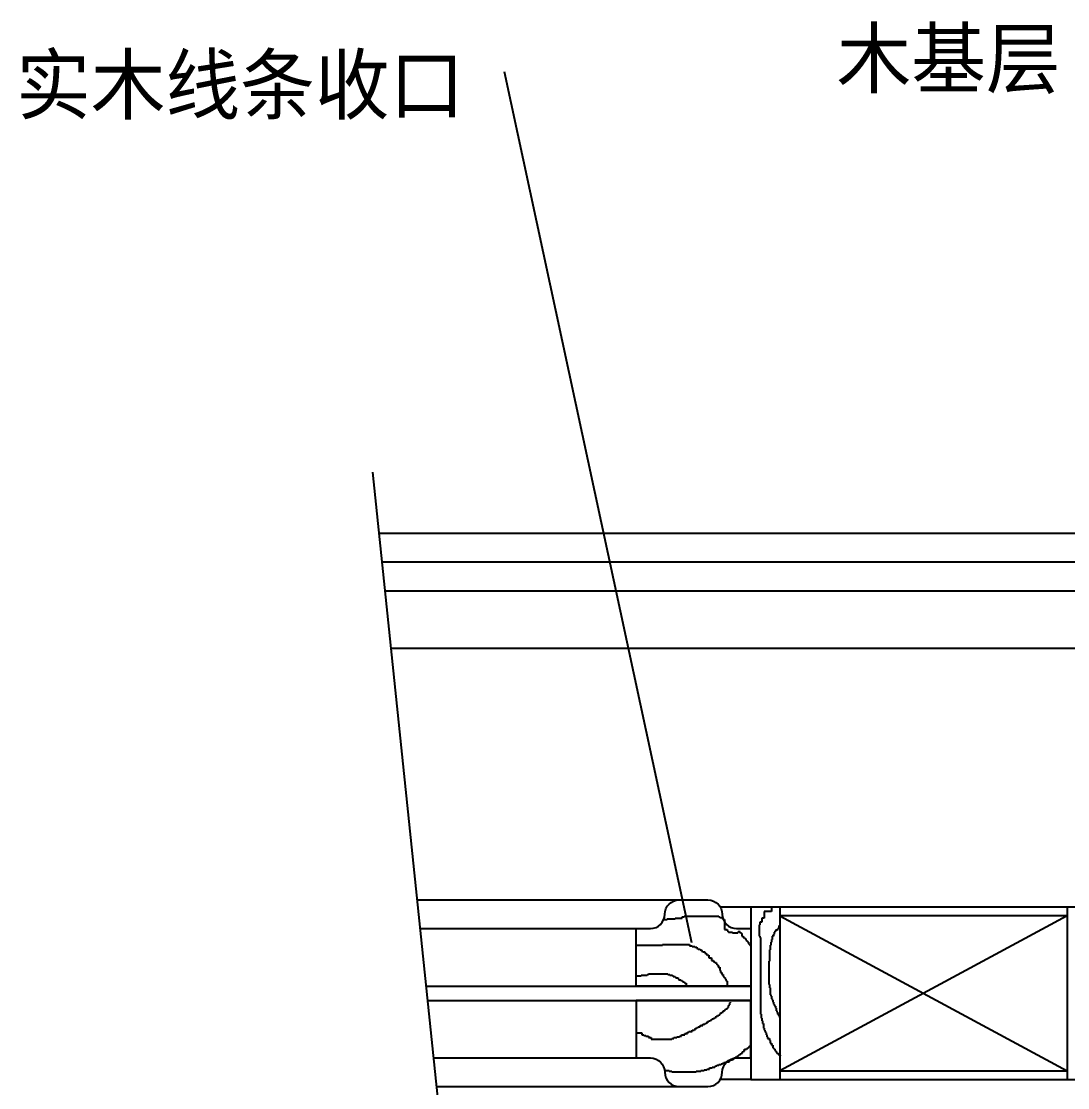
# Model space of a CAD drawing. Header units: metres. Extents: x 101 to 5257, y 290 to 7027.
# Drawn here: x 307 to 1399, y 1680 to 2794 of the extents above; entities that cross this region are included whole.
import ezdxf

# ---------------------------------------------------------------- set-up
doc = ezdxf.new("R2010")
doc.units = ezdxf.units.M
for name, color, linetype in [('3', 3, 'Continuous'), ('4', 4, 'Continuous'), ('7', 7, 'Continuous'), ('DIM', 3, 'Continuous'), ('TEXT', 3, 'Continuous')]:
    doc.layers.add(name, color=color, linetype=linetype)
doc.dimstyles.get("Standard").update_dxf_attribs({"dimtxt": 2.5, "dimasz": 2.5, "dimexe": 1.25, "dimexo": 0.625, "dimtad": 1, "dimcen": 2.5, "dimazin": 3, "dimtfac": 1, "dimtmove": 0, "dimatfit": 3})

msp = doc.modelspace()

# ---------------------------------------------------------------- linework, layer by layer
at = {"layer": '3'}
for p, q in [((673.24, 2322.95), (787.38, 1225.27)), ((4269.53, 2228.95), (683.01, 2228.95)), ((4239.53, 2198.95), (686.13, 2198.95)), ((1082.13, 1864.37), (1082.13, 1857.36)), ((1089.84, 1864.37), (1082.13, 1864.37)), ((1089.84, 1868.58), (1089.84, 1864.37)), ((1098.53, 1859.95), (1398.53, 1697.95)), ((1398.53, 1859.95), (1098.53, 1697.95)), ((977.6, 1855.96), (981.11, 1855.96)), ((977.6, 1855.26), (977.6, 1855.96)), ((981.11, 1856.66), (989.53, 1856.66)), ((981.11, 1855.96), (981.11, 1856.66)), ((989.53, 1857.36), (996.54, 1857.36)), ((989.53, 1856.66), (989.53, 1857.36)), ((996.54, 1858.76), (998.65, 1858.76)), ((996.54, 1857.36), (996.54, 1858.76)), ((998.65, 1859.46), (1035.13, 1859.46)), ((998.65, 1858.76), (998.65, 1859.46)), ((1035.13, 1859.46), (1035.13, 1858.76)), ((1035.13, 1858.76), (1035.83, 1858.76)), ((1035.83, 1858.76), (1035.83, 1858.06)), ((1035.83, 1858.06), (1037.93, 1858.06)), ((1037.93, 1858.06), (1037.93, 1857.36)), ((1037.93, 1857.36), (1038.63, 1857.36)), ((1038.63, 1857.36), (1038.63, 1856.66)), ((1038.63, 1856.66), (1039.33, 1856.66)), ((1039.33, 1856.66), (1039.33, 1855.96)), ((1039.33, 1855.96), (1040.74, 1855.96)), ((1040.74, 1855.96), (1040.74, 1845.44)), ((1077.22, 1850.35), (1077.22, 1838.43)), ((1077.92, 1850.35), (1077.22, 1850.35)), ((1077.92, 1853.15), (1077.92, 1850.35)), ((1080.02, 1853.15), (1077.92, 1853.15)), ((1080.02, 1857.36), (1080.02, 1853.15)), ((1082.13, 1857.36), (1080.02, 1857.36)), ((1097.56, 1849.65), (1097.56, 1846.84)), ((722.79, 1846.45), (963.53, 1846.45)), ((1040.74, 1845.44), (1043.54, 1845.44)), ((1043.54, 1845.44), (1043.54, 1844.04)), ((1043.54, 1844.04), (1044.25, 1844.04)), ((1044.25, 1844.04), (1044.25, 1843.34)), ((1044.25, 1843.34), (1044.95, 1843.34)), ((1044.95, 1843.34), (1044.95, 1842.64)), ((1044.95, 1842.64), (1049.16, 1842.64)), ((1049.16, 1842.64), (1049.16, 1841.93)), ((1049.16, 1841.93), (1054.77, 1841.93)), ((1054.77, 1842.64), (1055.47, 1842.64)), ((1054.77, 1841.93), (1054.77, 1842.64)), ((1055.47, 1843.34), (1056.17, 1843.34)), ((1055.47, 1842.64), (1055.47, 1843.34)), ((1056.17, 1844.04), (1056.17, 1842.64)), ((1056.17, 1843.34), (1056.17, 1844.04)), ((1056.17, 1842.64), (1057.57, 1842.64)), ((1057.57, 1842.64), (1057.57, 1841.93)), ((1057.57, 1841.93), (1058.28, 1841.93)), ((1058.28, 1841.93), (1058.28, 1841.23)), ((1058.28, 1841.23), (1058.98, 1841.23)), ((1058.98, 1841.23), (1058.98, 1838.43)), ((1058.98, 1838.43), (1060.38, 1838.43)), ((1060.38, 1838.43), (1060.38, 1837.03)), ((1077.22, 1838.43), (1077.92, 1838.43)), ((1077.92, 1838.43), (1077.92, 1837.03)), ((1090.55, 1838.43), (1090.55, 1834.92)), ((1091.95, 1838.43), (1090.55, 1838.43)), ((1091.95, 1840.53), (1091.95, 1838.43)), ((1092.65, 1840.53), (1091.95, 1840.53)), ((1092.65, 1842.64), (1092.65, 1840.53)), ((1093.35, 1842.64), (1092.65, 1842.64)), ((1093.35, 1843.34), (1093.35, 1842.64)), ((1094.05, 1843.34), (1093.35, 1843.34)), ((1096.16, 1844.74), (1094.05, 1844.74)), ((1094.05, 1844.74), (1094.05, 1843.34)), ((1096.16, 1846.14), (1096.16, 1844.74)), ((1096.86, 1846.14), (1096.16, 1846.14)), ((1096.86, 1846.84), (1096.86, 1846.14)), ((1097.56, 1846.84), (1096.86, 1846.84)), ((948.84, 1829.32), (976.2, 1829.32)), ((976.2, 1830.02), (1004.26, 1830.02)), ((976.2, 1829.32), (976.2, 1830.02)), ((1004.26, 1830.02), (1004.26, 1828.61)), ((1004.26, 1828.61), (1007.07, 1828.61)), ((1007.07, 1828.61), (1007.07, 1827.91)), ((1007.07, 1827.91), (1009.87, 1827.91)), ((1009.87, 1827.91), (1009.87, 1827.21)), ((1009.87, 1827.21), (1011.98, 1827.21)), ((1011.98, 1827.21), (1011.98, 1825.81)), ((1060.38, 1837.03), (1061.78, 1837.03)), ((1061.78, 1837.03), (1061.78, 1836.33)), ((1061.78, 1836.33), (1062.48, 1836.33)), ((1062.48, 1836.33), (1062.48, 1835.63)), ((1062.48, 1835.63), (1063.19, 1835.63)), ((1063.19, 1835.63), (1063.19, 1834.22)), ((1063.19, 1834.22), (1063.89, 1834.22)), ((1063.89, 1834.22), (1063.89, 1833.52)), ((1063.89, 1833.52), (1064.59, 1833.52)), ((1064.59, 1833.52), (1064.59, 1832.82)), ((1064.59, 1832.82), (1065.29, 1832.82)), ((1065.29, 1832.82), (1065.29, 1832.12)), ((1065.29, 1832.12), (1065.99, 1832.12)), ((1065.99, 1832.12), (1065.99, 1830.72)), ((1065.99, 1830.72), (1066.69, 1830.72)), ((1066.69, 1830.72), (1066.69, 1830.02)), ((1066.69, 1830.02), (1067.4, 1830.02)), ((1067.4, 1830.02), (1067.4, 1829.32)), ((1067.4, 1829.32), (1068.1, 1829.32)), ((1068.1, 1829.32), (1068.1, 1828.61)), ((1068.1, 1828.61), (1068.8, 1828.61)), ((1077.92, 1837.03), (1078.62, 1837.03)), ((1078.62, 1837.03), (1078.62, 1757.1)), ((1088.44, 1829.32), (1088.44, 1824.41)), ((1089.14, 1829.32), (1088.44, 1829.32)), ((1089.14, 1832.12), (1089.14, 1829.32)), ((1089.84, 1832.12), (1089.14, 1832.12)), ((1089.84, 1834.92), (1089.84, 1832.12)), ((1090.55, 1834.92), (1089.84, 1834.92)), ((1011.98, 1825.81), (1013.38, 1825.81)), ((1013.38, 1825.81), (1013.38, 1825.11)), ((1013.38, 1825.11), (1015.48, 1825.11)), ((1015.48, 1825.11), (1015.48, 1824.41)), ((1015.48, 1824.41), (1016.89, 1824.41)), ((1016.89, 1824.41), (1016.89, 1823.01)), ((1016.89, 1823.01), (1018.29, 1823.01)), ((1018.29, 1823.01), (1018.29, 1822.3)), ((1018.29, 1822.3), (1020.39, 1822.3)), ((1020.39, 1822.3), (1020.39, 1820.9)), ((1020.39, 1820.9), (1021.8, 1820.9)), ((1021.8, 1820.9), (1021.8, 1819.5)), ((1021.8, 1819.5), (1023.2, 1819.5)), ((1023.2, 1819.5), (1023.2, 1818.8)), ((1023.2, 1818.8), (1024.6, 1818.8)), ((1024.6, 1818.8), (1024.6, 1815.99)), ((1024.6, 1815.99), (1027.41, 1815.99)), ((1027.41, 1815.99), (1027.41, 1813.19)), ((1087.74, 1824.41), (1087.74, 1812.49)), ((1088.44, 1824.41), (1087.74, 1824.41)), ((1027.41, 1813.19), (1029.51, 1813.19)), ((1029.51, 1813.19), (1029.51, 1811.79)), ((1029.51, 1811.79), (1030.92, 1811.79)), ((1030.92, 1811.79), (1030.92, 1811.09)), ((1030.92, 1811.09), (1032.32, 1811.09)), ((1032.32, 1811.09), (1032.32, 1809.68)), ((1032.32, 1809.68), (1033.02, 1809.68)), ((1033.02, 1809.68), (1033.02, 1808.98)), ((1033.02, 1808.98), (1033.72, 1808.98)), ((1033.72, 1808.98), (1033.72, 1808.28)), ((1033.72, 1808.28), (1034.42, 1808.28)), ((1034.42, 1808.28), (1034.42, 1806.18)), ((1034.42, 1806.18), (1035.83, 1806.18)), ((1035.83, 1806.18), (1035.83, 1802.67)), ((1087.04, 1812.49), (1087.04, 1787.95)), ((1087.74, 1812.49), (1087.04, 1812.49)), ((948.84, 1797.07), (953.75, 1797.07)), ((953.75, 1797.77), (960.06, 1797.77)), ((953.75, 1797.07), (953.75, 1797.77)), ((960.06, 1798.47), (961.47, 1798.47)), ((960.06, 1797.77), (960.06, 1798.47)), ((961.47, 1799.17), (981.81, 1799.17)), ((961.47, 1798.47), (961.47, 1799.17)), ((981.81, 1799.17), (981.81, 1798.47)), ((981.81, 1798.47), (983.92, 1798.47)), ((983.92, 1798.47), (983.92, 1797.77)), ((983.92, 1797.77), (986.72, 1797.77)), ((986.72, 1797.77), (986.72, 1797.07)), ((986.72, 1797.07), (987.42, 1797.07)), ((987.42, 1797.07), (987.42, 1796.36)), ((987.42, 1796.36), (989.53, 1796.36)), ((989.53, 1796.36), (989.53, 1795.66)), ((989.53, 1795.66), (990.23, 1795.66)), ((990.23, 1795.66), (990.23, 1794.96)), ((990.23, 1794.96), (992.33, 1794.96)), ((992.33, 1794.96), (992.33, 1793.56)), ((992.33, 1793.56), (993.03, 1793.56)), ((993.03, 1793.56), (993.03, 1792.86)), ((1035.83, 1802.67), (1036.53, 1802.67)), ((1036.53, 1802.67), (1036.53, 1800.57)), ((1036.53, 1800.57), (1037.93, 1800.57)), ((1037.93, 1800.57), (1037.93, 1798.47)), ((1037.93, 1798.47), (1039.33, 1798.47)), ((1039.33, 1798.47), (1039.33, 1796.36)), ((1039.33, 1796.36), (1040.04, 1796.36)), ((1040.04, 1796.36), (1040.04, 1795.66)), ((1040.04, 1795.66), (1040.74, 1795.66)), ((1040.74, 1795.66), (1040.74, 1794.96)), ((1040.74, 1794.96), (1041.44, 1794.96)), ((1041.44, 1794.96), (1041.44, 1793.56)), ((1041.44, 1793.56), (1042.14, 1793.56)), ((1042.14, 1793.56), (1042.14, 1792.16)), ((993.03, 1792.86), (995.14, 1792.86)), ((995.14, 1792.86), (995.14, 1792.16)), ((995.14, 1792.16), (996.54, 1792.16)), ((996.54, 1792.16), (996.54, 1791.46)), ((996.54, 1791.46), (997.24, 1791.46)), ((997.24, 1791.46), (997.24, 1790.76)), ((997.24, 1790.76), (998.65, 1790.76)), ((998.65, 1790.76), (998.65, 1790.05)), ((998.65, 1790.05), (999.35, 1790.05)), ((999.35, 1790.05), (999.35, 1789.35)), ((999.35, 1789.35), (1000.75, 1789.35)), ((1000.75, 1789.35), (1000.75, 1787.25)), ((1000.75, 1787.25), (1001.45, 1787.25)), ((1001.45, 1787.25), (1001.45, 1786.55)), ((1042.14, 1792.16), (1042.84, 1792.16)), ((1042.84, 1792.16), (1042.84, 1791.46)), ((1042.84, 1791.46), (1043.54, 1791.46)), ((1043.54, 1791.46), (1043.54, 1787.25)), ((1043.54, 1787.25), (1044.25, 1787.25)), ((1044.25, 1787.25), (1044.25, 1786.55)), ((1044.25, 1786.55), (1044.95, 1786.55)), ((1087.04, 1787.95), (1087.74, 1787.95)), ((1087.74, 1787.95), (1087.74, 1784.45)), ((1087.74, 1784.45), (1088.44, 1784.45)), ((1088.44, 1784.45), (1088.44, 1777.43)), ((1088.44, 1777.43), (1089.14, 1777.43)), ((1089.14, 1777.43), (1089.14, 1776.03)), ((1089.14, 1776.03), (1089.84, 1776.03)), ((1089.84, 1776.03), (1089.84, 1773.23)), ((1089.84, 1773.23), (1090.55, 1773.23)), ((1090.55, 1773.23), (1090.55, 1771.83)), ((1090.55, 1771.83), (1091.25, 1771.83)), ((1091.25, 1771.83), (1091.25, 1769.72)), ((1039.33, 1760.61), (1040.74, 1760.61)), ((1039.33, 1759.21), (1039.33, 1760.61)), ((1040.74, 1761.31), (1041.44, 1761.31)), ((1040.74, 1760.61), (1040.74, 1761.31)), ((1041.44, 1762.01), (1042.14, 1762.01)), ((1041.44, 1761.31), (1041.44, 1762.01)), ((1042.14, 1762.71), (1043.54, 1762.71)), ((1042.14, 1762.01), (1042.14, 1762.71)), ((1043.54, 1763.41), (1044.25, 1763.41)), ((1043.54, 1762.71), (1043.54, 1763.41)), ((1044.25, 1764.11), (1044.95, 1764.11)), ((1044.25, 1763.41), (1044.25, 1764.11)), ((1044.95, 1766.22), (1045.65, 1766.22)), ((1044.95, 1764.11), (1044.95, 1766.22)), ((1045.65, 1766.92), (1046.35, 1766.92)), ((1045.65, 1766.22), (1045.65, 1766.92)), ((1046.35, 1769.02), (1047.05, 1769.02)), ((1046.35, 1766.92), (1046.35, 1769.02)), ((1047.05, 1769.02), (1047.05, 1769.72)), ((1091.25, 1769.72), (1091.95, 1769.72)), ((1091.95, 1769.72), (1091.95, 1767.62)), ((1091.95, 1767.62), (1092.65, 1767.62)), ((1092.65, 1767.62), (1092.65, 1766.22)), ((1092.65, 1766.22), (1093.35, 1766.22)), ((1093.35, 1766.22), (1093.35, 1765.52)), ((1093.35, 1765.52), (1094.05, 1765.52)), ((1094.05, 1765.52), (1094.05, 1763.41)), ((1094.05, 1763.41), (1094.75, 1763.41)), ((1094.75, 1763.41), (1094.75, 1760.61)), ((1094.75, 1760.61), (1095.46, 1760.61)), ((1095.46, 1760.61), (1095.46, 1759.21)), ((1023.2, 1749.39), (1024.6, 1749.39)), ((1023.2, 1747.99), (1023.2, 1749.39)), ((1024.6, 1750.09), (1026.01, 1750.09)), ((1024.6, 1749.39), (1024.6, 1750.09)), ((1026.01, 1750.79), (1027.41, 1750.79)), ((1026.01, 1750.09), (1026.01, 1750.79)), ((1027.41, 1751.49), (1028.11, 1751.49)), ((1027.41, 1750.79), (1027.41, 1751.49)), ((1028.11, 1752.2), (1029.51, 1752.2)), ((1028.11, 1751.49), (1028.11, 1752.2)), ((1029.51, 1752.9), (1030.92, 1752.9)), ((1029.51, 1752.2), (1029.51, 1752.9)), ((1030.92, 1753.6), (1032.32, 1753.6)), ((1030.92, 1752.9), (1030.92, 1753.6)), ((1032.32, 1755), (1033.72, 1755)), ((1032.32, 1753.6), (1032.32, 1755)), ((1033.72, 1755.7), (1035.13, 1755.7)), ((1033.72, 1755), (1033.72, 1755.7)), ((1035.13, 1756.4), (1035.83, 1756.4)), ((1035.13, 1755.7), (1035.13, 1756.4)), ((1035.83, 1757.1), (1036.53, 1757.1)), ((1035.83, 1756.4), (1035.83, 1757.1)), ((1036.53, 1758.51), (1037.93, 1758.51)), ((1036.53, 1757.1), (1036.53, 1758.51)), ((1037.93, 1759.21), (1039.33, 1759.21)), ((1037.93, 1758.51), (1037.93, 1759.21)), ((1078.62, 1757.1), (1079.32, 1757.1)), ((1079.32, 1757.1), (1079.32, 1752.9)), ((1079.32, 1752.9), (1080.02, 1752.9)), ((1080.02, 1752.9), (1080.02, 1750.09)), ((1080.02, 1750.09), (1080.72, 1750.09)), ((1080.72, 1750.09), (1080.72, 1747.29)), ((1095.46, 1759.21), (1096.16, 1759.21)), ((1096.16, 1759.21), (1096.16, 1757.1)), ((1096.16, 1757.1), (1097.56, 1757.1)), ((1097.56, 1757.1), (1097.56, 1755)), ((1097.56, 1755), (1098.26, 1755)), ((1098.26, 1755), (1098.26, 1753.6)), ((949.54, 1737.47), (954.45, 1737.47)), ((954.45, 1737.47), (954.45, 1735.37)), ((1002.15, 1738.17), (1003.56, 1738.17)), ((1002.15, 1736.77), (1002.15, 1738.17)), ((1003.56, 1738.88), (1007.07, 1738.88)), ((1003.56, 1738.17), (1003.56, 1738.88)), ((1007.07, 1740.28), (1009.17, 1740.28)), ((1007.07, 1738.88), (1007.07, 1740.28)), ((1009.17, 1740.98), (1010.57, 1740.98)), ((1009.17, 1740.28), (1009.17, 1740.98)), ((1010.57, 1742.38), (1011.98, 1742.38)), ((1010.57, 1740.98), (1010.57, 1742.38)), ((1011.98, 1743.08), (1013.38, 1743.08)), ((1011.98, 1742.38), (1011.98, 1743.08)), ((1013.38, 1743.78), (1015.48, 1743.78)), ((1013.38, 1743.08), (1013.38, 1743.78)), ((1015.48, 1745.18), (1018.29, 1745.18)), ((1015.48, 1743.78), (1015.48, 1745.18)), ((1018.29, 1746.59), (1020.39, 1746.59)), ((1018.29, 1745.18), (1018.29, 1746.59)), ((1020.39, 1747.29), (1021.8, 1747.29)), ((1020.39, 1746.59), (1020.39, 1747.29)), ((1021.8, 1747.99), (1023.2, 1747.99)), ((1021.8, 1747.29), (1021.8, 1747.99)), ((1080.72, 1747.29), (1081.43, 1747.29)), ((1081.43, 1747.29), (1081.43, 1742.38)), ((1081.43, 1742.38), (1082.13, 1742.38)), ((1082.13, 1742.38), (1082.13, 1740.28)), ((1082.13, 1740.28), (1082.83, 1740.28)), ((1082.83, 1740.28), (1082.83, 1738.88)), ((1082.83, 1738.88), (1083.53, 1738.88)), ((1083.53, 1738.88), (1083.53, 1737.47)), ((1083.53, 1737.47), (1084.23, 1737.47)), ((1084.23, 1737.47), (1084.23, 1735.37)), ((954.45, 1735.37), (956.56, 1735.37)), ((956.56, 1735.37), (956.56, 1734.67)), ((956.56, 1734.67), (958.66, 1734.67)), ((958.66, 1734.67), (958.66, 1733.97)), ((958.66, 1733.97), (961.47, 1733.97)), ((961.47, 1733.97), (961.47, 1732.57)), ((961.47, 1732.57), (964.27, 1732.57)), ((964.27, 1732.57), (964.27, 1731.16)), ((964.27, 1731.16), (986.02, 1731.16)), ((986.02, 1731.86), (988.12, 1731.86)), ((986.02, 1731.16), (986.02, 1731.86)), ((988.12, 1732.57), (990.93, 1732.57)), ((988.12, 1731.86), (988.12, 1732.57)), ((990.93, 1733.27), (993.74, 1733.27)), ((990.93, 1732.57), (990.93, 1733.27)), ((993.74, 1733.97), (995.84, 1733.97)), ((993.74, 1733.27), (993.74, 1733.97)), ((995.84, 1735.37), (999.35, 1735.37)), ((995.84, 1733.97), (995.84, 1735.37)), ((999.35, 1736.77), (1002.15, 1736.77)), ((999.35, 1735.37), (999.35, 1736.77)), ((1068.8, 1724.85), (1068.8, 1726.26)), ((1084.23, 1735.37), (1084.93, 1735.37)), ((1084.93, 1735.37), (1084.93, 1733.27)), ((1084.93, 1733.27), (1085.63, 1733.27)), ((1085.63, 1733.27), (1085.63, 1731.86)), ((1085.63, 1731.86), (1087.74, 1731.86)), ((1087.74, 1731.86), (1087.74, 1729.76)), ((1087.74, 1729.76), (1088.44, 1729.76)), ((1088.44, 1729.76), (1088.44, 1726.96)), ((1088.44, 1726.96), (1089.84, 1726.96)), ((1089.84, 1726.96), (1089.84, 1724.85)), ((1056.17, 1715.04), (1057.57, 1715.04)), ((1056.17, 1714.34), (1056.17, 1715.04)), ((1057.57, 1715.74), (1058.28, 1715.74)), ((1057.57, 1715.04), (1057.57, 1715.74)), ((1058.28, 1716.44), (1059.68, 1716.44)), ((1058.28, 1715.74), (1058.28, 1716.44)), ((1059.68, 1717.84), (1060.38, 1717.84)), ((1059.68, 1716.44), (1059.68, 1717.84)), ((1060.38, 1718.54), (1061.78, 1718.54)), ((1060.38, 1717.84), (1060.38, 1718.54)), ((1061.78, 1720.65), (1063.89, 1720.65)), ((1061.78, 1718.54), (1061.78, 1720.65)), ((1063.89, 1721.35), (1065.29, 1721.35)), ((1063.89, 1720.65), (1063.89, 1721.35)), ((1065.29, 1722.05), (1065.99, 1722.05)), ((1065.29, 1721.35), (1065.29, 1722.05)), ((1065.99, 1722.75), (1066.69, 1722.75)), ((1065.99, 1722.05), (1065.99, 1722.75)), ((1066.69, 1723.45), (1067.4, 1723.45)), ((1066.69, 1722.75), (1066.69, 1723.45)), ((1067.4, 1724.15), (1068.1, 1724.15)), ((1067.4, 1723.45), (1067.4, 1724.15)), ((1068.1, 1724.85), (1068.8, 1724.85)), ((1068.1, 1724.15), (1068.1, 1724.85)), ((1089.84, 1724.85), (1091.25, 1724.85)), ((1091.25, 1724.85), (1091.25, 1722.05)), ((1091.25, 1722.05), (1091.95, 1722.05)), ((1091.95, 1722.05), (1091.95, 1721.35)), ((1091.95, 1721.35), (1092.65, 1721.35)), ((1092.65, 1721.35), (1092.65, 1720.65)), ((1092.65, 1720.65), (1093.35, 1720.65)), ((1093.35, 1720.65), (1093.35, 1719.24)), ((1093.35, 1719.24), (1094.05, 1719.24)), ((1094.05, 1719.24), (1094.05, 1718.54)), ((1094.05, 1718.54), (1094.75, 1718.54)), ((1094.75, 1718.54), (1094.75, 1717.14)), ((1094.75, 1717.14), (1095.46, 1717.14)), ((1095.46, 1717.14), (1095.46, 1716.44)), ((1095.46, 1716.44), (1096.86, 1716.44)), ((1096.86, 1716.44), (1096.86, 1715.04)), ((1096.86, 1715.04), (1098.26, 1715.04)), ((1098.26, 1715.04), (1098.26, 1714.34)), ((736.82, 1711.45), (963.53, 1711.45)), ((1033.02, 1703.82), (1035.13, 1703.82)), ((1033.02, 1703.12), (1033.02, 1703.82)), ((1035.13, 1704.52), (1037.23, 1704.52)), ((1035.13, 1703.82), (1035.13, 1704.52)), ((1037.23, 1705.22), (1038.63, 1705.22)), ((1037.23, 1704.52), (1037.23, 1705.22)), ((1038.63, 1705.92), (1040.04, 1705.92)), ((1038.63, 1705.22), (1038.63, 1705.92)), ((1040.04, 1706.63), (1042.14, 1706.63)), ((1040.04, 1705.92), (1040.04, 1706.63)), ((1042.14, 1707.33), (1045.65, 1707.33)), ((1042.14, 1706.63), (1042.14, 1707.33)), ((1045.65, 1708.03), (1046.35, 1708.03)), ((1045.65, 1707.33), (1045.65, 1708.03)), ((1046.35, 1708.73), (1047.05, 1708.73)), ((1046.35, 1708.03), (1046.35, 1708.73)), ((1047.05, 1709.43), (1049.16, 1709.43)), ((1047.05, 1708.73), (1047.05, 1709.43)), ((1049.16, 1710.13), (1050.56, 1710.13)), ((1049.16, 1709.43), (1049.16, 1710.13)), ((1050.56, 1710.83), (1051.26, 1710.83)), ((1050.56, 1710.13), (1050.56, 1710.83)), ((1051.26, 1711.53), (1051.96, 1711.53)), ((1051.26, 1710.83), (1051.26, 1711.53)), ((1051.96, 1712.23), (1053.37, 1712.23)), ((1051.96, 1711.53), (1051.96, 1712.23)), ((1053.37, 1712.93), (1054.77, 1712.93)), ((1053.37, 1712.23), (1053.37, 1712.93)), ((1054.77, 1713.64), (1055.47, 1713.64)), ((1054.77, 1712.93), (1054.77, 1713.64)), ((1055.47, 1714.34), (1056.17, 1714.34)), ((1055.47, 1713.64), (1055.47, 1714.34)), ((1098.26, 1714.34), (1098.96, 1714.34)), ((1098.96, 1714.34), (1098.96, 1713.64)), ((978.3, 1698.21), (983.21, 1698.21)), ((983.21, 1698.21), (983.21, 1697.51)), ((983.21, 1697.51), (986.02, 1697.51)), ((986.02, 1697.51), (986.02, 1696.81)), ((986.02, 1696.81), (1011.27, 1696.81)), ((1011.27, 1697.51), (1016.18, 1697.51)), ((1011.27, 1696.81), (1011.27, 1697.51)), ((1016.18, 1698.21), (1019.69, 1698.21)), ((1016.18, 1697.51), (1016.18, 1698.21)), ((1019.69, 1698.91), (1022.5, 1698.91)), ((1019.69, 1698.21), (1019.69, 1698.91)), ((1022.5, 1699.61), (1025.3, 1699.61)), ((1022.5, 1698.91), (1022.5, 1699.61)), ((1025.3, 1701.02), (1028.11, 1701.02)), ((1025.3, 1699.61), (1025.3, 1701.02)), ((1028.11, 1701.72), (1030.92, 1701.72)), ((1028.11, 1701.02), (1028.11, 1701.72)), ((1030.92, 1702.42), (1031.62, 1702.42)), ((1030.92, 1701.72), (1030.92, 1702.42)), ((1031.62, 1703.12), (1033.02, 1703.12)), ((1031.62, 1702.42), (1031.62, 1703.12))]:
    msp.add_line(p, q, dxfattribs=at)
at = {"layer": '4'}
for p, q in [((1098.53, 1868.95), (1098.53, 1688.95)), ((1398.53, 1868.95), (1398.53, 1688.95))]:
    msp.add_line(p, q, dxfattribs=at)
for points in [[(948.53, 1786.45), (948.53, 1846.45), (963.53, 1846.45, 0.41), (978.53, 1861.45), (978.53, 1861.45, -0.41), (993.53, 1876.45), (1023.53, 1876.45, -0.41), (1038.53, 1861.45), (1038.53, 1861.45, 0.41), (1053.53, 1846.45), (1068.53, 1846.45), (1068.53, 1786.45)], [(948.53, 1771.45), (948.53, 1711.45), (963.53, 1711.45, -0.41), (978.53, 1696.45), (978.53, 1696.45, 0.41), (993.53, 1681.45), (1023.53, 1681.45, 0.41), (1038.53, 1696.45), (1038.53, 1696.45, -0.41), (1053.53, 1711.45), (1068.53, 1711.45), (1068.53, 1771.45)]]:
    msp.add_lwpolyline(points, format="xyb", close=True, dxfattribs=at)
msp.add_lwpolyline([(1428.53, 1868.95), (1068.53, 1868.95), (1068.53, 1688.95), (1428.53, 1688.95)], close=True, dxfattribs=at)
at = {"layer": '7'}
for p, q in [((4308.53, 2258.95), (679.89, 2258.95)), ((4218.53, 2138.95), (692.37, 2138.95)), ((719.67, 1876.45), (1023.53, 1876.45)), ((1068.53, 1868.95), (1036.52, 1868.95)), ((729.03, 1786.45), (1068.53, 1786.45)), ((730.59, 1771.45), (1068.53, 1771.45)), ((1068.53, 1688.95), (1036.52, 1688.95)), ((739.94, 1681.45), (1023.53, 1681.45))]:
    msp.add_line(p, q, dxfattribs=at)
for points in [[(1398.53, 1859.95), (1098.53, 1859.95)], [(1098.53, 1697.95), (1398.53, 1697.95)]]:
    msp.add_lwpolyline(points, dxfattribs=at)

# ---------------------------------------------------------------- texts
at = {"layer": 'DIM'}
for s, p in [('木基层', (1157.91, 2725.18)), ('实木线条收口', (301.08, 2697.82))]:
    msp.add_text(s, height=60, dxfattribs=at).set_placement(p)

# ---------------------------------------------------------------- leaders
at = {"layer": 'TEXT'}
msp.add_leader([(1006.72, 1831.66), (811.22, 2741.08)], dimstyle='Standard', dxfattribs=at)

doc.saveas('drawing.dxf')
